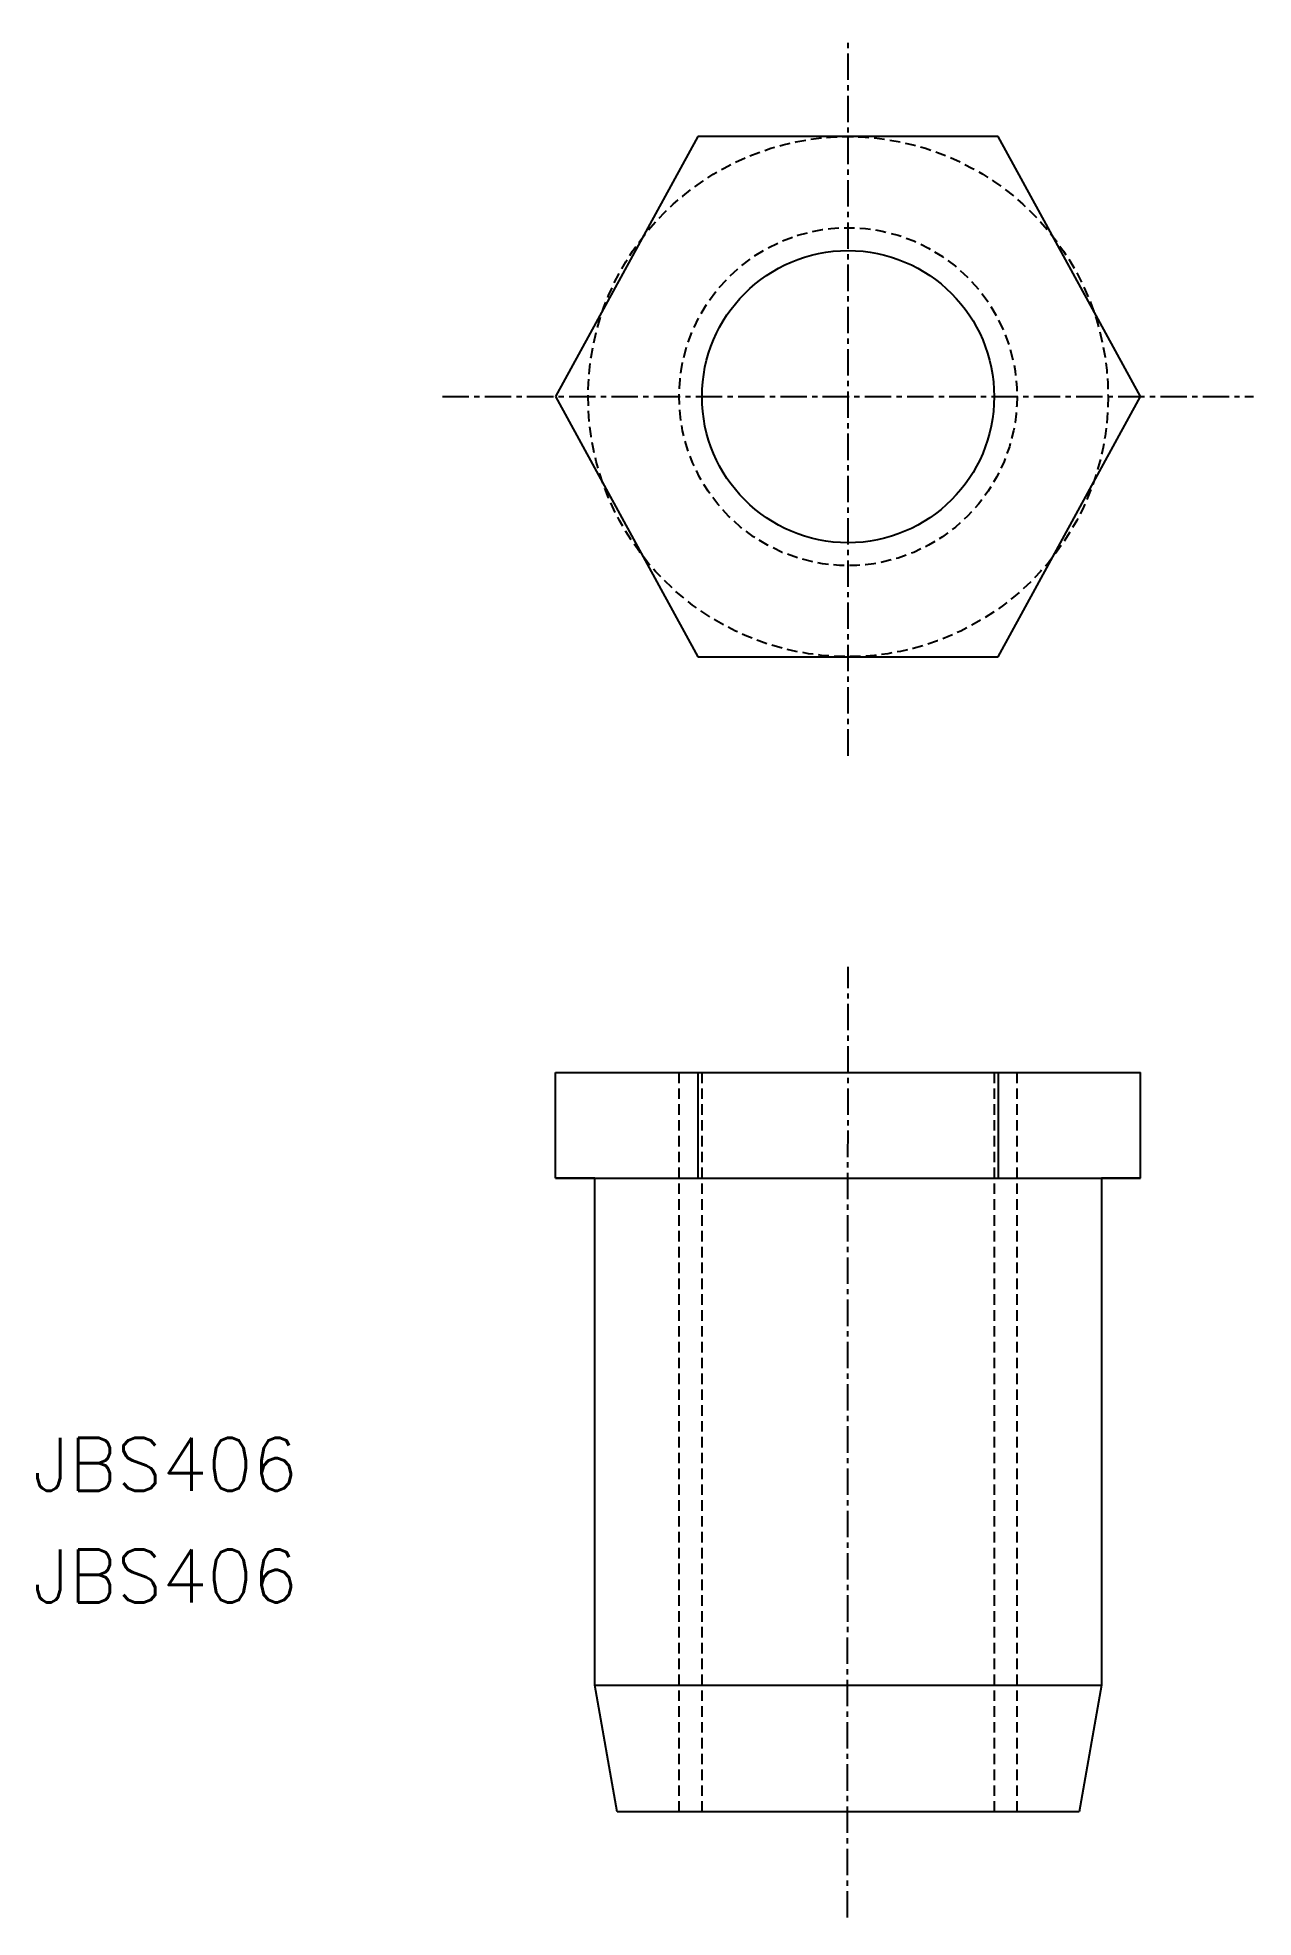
# Model space of a CAD drawing. Extents: x -38.4 to 19.2, y -72 to 17.
import ezdxf

# ---------------------------------------------------------------- set-up
doc = ezdxf.new("R2010")
doc.units = 0
doc.linetypes.add('CENTER', pattern=[2, 1.25, -0.25, 0.25, -0.25])
doc.linetypes.add('DASHED', pattern=[0.75, 0.5, -0.25])
doc.layers.get('0').update_dxf_attribs({"linetype": 'CONTINUOUS'})
doc.layers.add('CENTER', color=1, linetype='CENTER')
doc.styles.get("Standard").update_dxf_attribs({"font": 'txt.shx', "bigfont": 'bigfont.shx'})

msp = doc.modelspace()

# ---------------------------------------------------------------- linework, layer by layer
at = {"color": 7, "linetype": 'CONTINUOUS'}
for p, q in [((-7.108, 12.311), (-13.855, 0)), ((7.108, 12.311), (-7.108, 12.311)), ((13.845, 0), (7.108, 12.311)), ((-13.855, 0), (-7.108, -12.311)), ((7.108, -12.311), (13.845, 0)), ((-7.108, -12.311), (7.108, -12.311)), ((-13.855, -37), (-13.851, -32)), ((-13.851, -32), (13.849, -32)), ((-7.108, -32), (-7.108, -37)), ((7.108, -32), (7.108, -37)), ((13.845, -37), (13.849, -32)), ((-13.855, -37), (13.845, -37)), ((-12, -61), (-12, -37)), ((12, -37), (12, -61)), ((-12, -61), (12, -61)), ((-10.942, -67), (-12, -61)), ((12, -61), (10.942, -67)), ((10.942, -67), (-10.942, -67))]:
    msp.add_line(p, q, dxfattribs=at)
at = {"color": 3, "linetype": 'DASHED'}
for p, q in [((-8, -67), (-8, -32)), ((-6.917, -67), (-6.917, -32)), ((6.928, -67), (6.928, -32)), ((8, -67), (8, -32))]:
    msp.add_line(p, q, dxfattribs=at)
for p, q in [((-12, -37), (-13.855, -37)), ((13.845, -37), (12, -37))]:
    msp.add_line(p, q)
for radius in [12.311, 8]:
    msp.add_circle((0, 0), radius, dxfattribs=at)
at = {"color": 7, "linetype": 'CONTINUOUS'}
msp.add_circle((0, 0), 6.918, dxfattribs=at)
at = {"layer": 'CENTER', "color": 1, "linetype": 'CENTER'}
for p, q in [((0, -17), (0, 17)), ((-19.206, 0), (19.195, 0)), ((-0.029, -72), (0.002, -27))]:
    msp.add_line(p, q, dxfattribs=at)

# ---------------------------------------------------------------- texts
for p in [(-38.597, -51.799), (-38.597, -57.089)]:
    msp.add_text('JBS406', height=2.5).set_placement(p)

doc.saveas('drawing.dxf')
